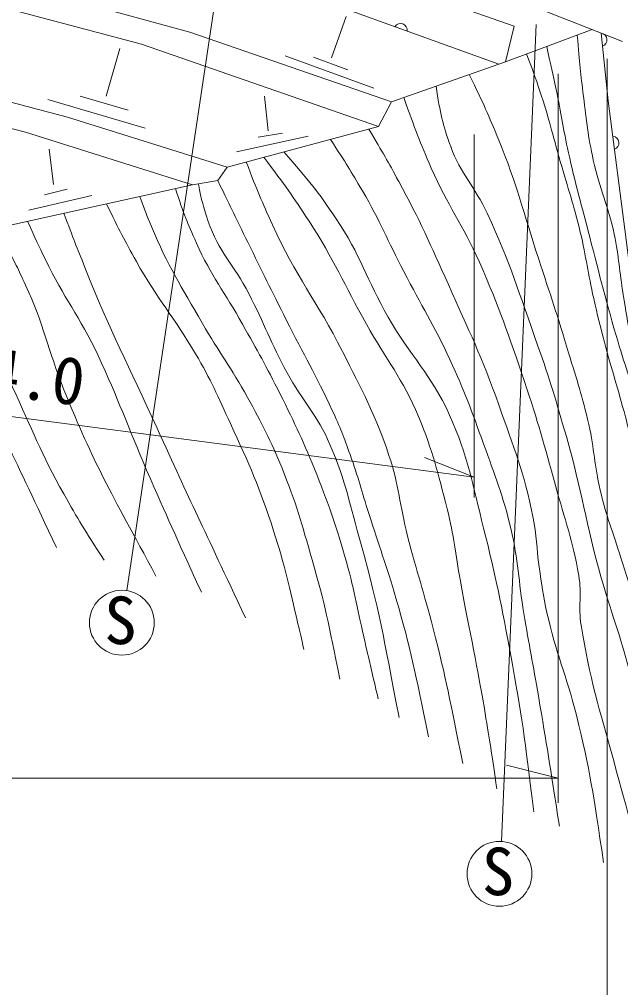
# Model space of a CAD drawing. Units: millimetres, scale not verified. Extents: x 40000 to 680000, y 20000 to 380000.
# Drawn here: x 506266 to 529434, y 241074 to 278401 of the extents above; entities that cross this region are included whole.
import ezdxf
from ezdxf.enums import TextEntityAlignment as Align

# ---------------------------------------------------------------- set-up
doc = ezdxf.new("R2010")
doc.units = ezdxf.units.MM
doc.header["$LTSCALE"] = 1000
doc.linetypes.add('CHAIN', pattern=[18.5, 12, -1.5, 3.5, -1.5])
for name, color, linetype, lineweight in [('M-BGD', 7, 'Continuous', 13), ('M-BMK', 2, 'CHAIN', 13), ('M-STR-HTXT', 7, 'Continuous', 13)]:
    doc.layers.add(name, color=color, linetype=linetype, lineweight=lineweight)
doc.styles.add('ＭＳ ゴシック', font='')
doc.styles.get('ＭＳ ゴシック').set_extended_font_data('MS Gothic')

msp = doc.modelspace()

# ---------------------------------------------------------------- linework, layer by layer
at = {"layer": 'M-BGD'}
for p, q in [((514334, 282657), (510400, 256377)), ((513607, 282272), (525328, 278133)), ((499109, 280595), (510977, 277445)), ((512838, 277913), (502630, 280697)), ((518287, 276914), (518858, 278509)), ((526174, 278202), (524840, 246710)), ((525328, 278133), (524999, 276765)), ((520603, 275227), (512838, 277913)), ((524999, 276765), (528335, 278008)), ((510977, 277445), (520110, 274271)), ((498084, 277274), (508120, 274637)), ((509610, 275446), (510131, 277284)), ((516506, 276994), (519922, 275745)), ((517596, 276941), (518925, 276462)), ((524999, 276765), (520603, 275227)), ((506508, 274051), (500233, 275614)), ((507367, 275316), (511115, 274201)), ((508612, 275446), (510464, 274896)), ((515847, 274100), (515717, 275446)), ((520110, 274271), (520603, 275227)), ((508120, 274637), (514274, 272708)), ((512931, 272024), (506508, 274051)), ((520110, 274271), (514274, 272708)), ((515471, 273854), (516411, 274013)), ((514632, 273290), (517395, 273897)), ((507584, 272031), (507411, 273391)), ((514274, 272708), (513908, 272195)), ((513908, 272195), (512931, 272024)), ((512931, 272024), (505971, 270486)), ((507237, 271640), (508105, 271857)), ((506629, 271047), (509060, 271611))]:
    msp.add_line(p, q, dxfattribs=at)
for points in [[(529501, 277548), (520905, 280934), (507263, 285330), (500262, 287284), (487629, 289758), (476331, 291451), (464664, 292537), (451300, 292825), (443391, 289736), (440309, 289085), (429977, 286502), (419601, 285721), (413798, 285388), (410615, 284375), (389398, 284030), (374833, 283965), (361022, 284302)], [(524736, 276673), (515118, 280160), (506229, 282919), (498293, 284897), (489752, 286869), (481126, 288297), (472389, 289396), (463461, 290074), (454267, 290367)], [(539334, 248287), (535057, 253342), (530870, 262075), (529883, 268116), (528956, 275264), (528683, 277870)]]:
    msp.add_lwpolyline(points, dxfattribs=at)
for centre in [(510215, 255141), (524765, 245462)]:
    msp.add_circle(centre, 1250, dxfattribs=at)
for centre, start, end in [((520956, 277983), 352.7564, 147.3957), ((528654, 277610), 288.6609, 83.3001), ((529111, 273635), 290.0708, 84.71)]:
    msp.add_arc(centre, 256, start, end, dxfattribs=at)
for points, knots in [([(527764, 277795), (527859, 276656), (527886, 276347), (528003, 275423), (528125, 274461), (528173, 273917), (528382, 272970), (528632, 271840), (528946, 271251), (529186, 270119), (529376, 269220), (529385, 268700), (529532, 267793), (529638, 267137), (529699, 266770), (529824, 266118), (529979, 265311), (530043, 264853), (530249, 264058), (530453, 263272), (530547, 263002), (530870, 262075)], [0, 0, 0, 0, 1, 1, 1, 2, 2, 2, 3, 3, 3, 4, 4, 4, 5, 5, 5, 6, 6, 6, 7, 7, 7, 7]), ([(540003, 236081), (539873, 237267), (539805, 237642), (539584, 238624), (539240, 240156), (538819, 240952), (538268, 242422), (537613, 244169), (537234, 245144), (536474, 246848), (535935, 248056), (535567, 248701), (535008, 249899), (534376, 251254), (534039, 252022), (533453, 253398), (533094, 254243), (532916, 254725), (532586, 255581), (531940, 257254), (531538, 258178), (531000, 259888), (530587, 261204), (530521, 261986), (530151, 263314), (529834, 264455), (529591, 265075), (529261, 266212), (528801, 267797), (528585, 268696), (528171, 270293), (527871, 271448), (527680, 272091), (527426, 273257), (527220, 274208), (527149, 274750), (526948, 275703), (526812, 276350), (526767, 276557), (526585, 277356)], [0, 0, 0, 0, 1, 1, 1, 2, 2, 2, 3, 3, 3, 4, 4, 4, 5, 5, 5, 6, 6, 6, 7, 7, 7, 8, 8, 8, 9, 9, 9, 10, 10, 10, 11, 11, 11, 12, 12, 12, 13, 13, 13, 13]), ([(525813, 277068), (526070, 276388), (526134, 276199), (526323, 275636), (526675, 274591), (526805, 273985), (527107, 272925), (527411, 271861), (527623, 271276), (527878, 270200), (528115, 269205), (528171, 268631), (528397, 267634), (528546, 266977), (528635, 266610), (528809, 265960), (529111, 264829), (529319, 264206), (529620, 263075), (529829, 262290), (529870, 261830), (530112, 261055), (530406, 260111), (530655, 259611), (530976, 258675), (531249, 257877), (531370, 257419), (531627, 256615), (531930, 255666), (532038, 255112), (532407, 254187), (532629, 253629), (532800, 253336), (533045, 252787), (533411, 251966), (533662, 251524), (533966, 250678), (534610, 248888), (534505, 247723), (535298, 245994), (535804, 244890), (536283, 244375), (536853, 243303), (537524, 242041), (537904, 241329), (538408, 239993), (538848, 238826), (538973, 238385), (539345, 236942)], [0, 0, 0, 0, 1, 1, 1, 2, 2, 2, 3, 3, 3, 4, 4, 4, 5, 5, 5, 6, 6, 6, 7, 7, 7, 8, 8, 8, 9, 9, 9, 10, 10, 10, 11, 11, 11, 12, 12, 12, 13, 13, 13, 14, 14, 14, 15, 15, 15, 16, 16, 16, 16]), ([(523604, 276277), (524178, 275094), (524326, 274743), (524739, 273739), (525452, 272007), (525681, 270973), (526264, 269193), (526731, 267771), (527003, 266978), (527431, 265544), (527751, 264470), (527964, 263876), (528208, 262783), (528427, 261803), (528416, 261227), (528647, 260250), (528893, 259212), (529129, 258658), (529445, 257639), (529821, 256422), (530063, 255750), (530422, 254528), (530806, 253219), (530932, 252460), (531339, 251158), (531646, 250176), (531884, 249647), (532196, 248666), (532657, 247219), (532752, 246359), (533233, 244918), (533486, 244160), (533671, 243751), (533951, 243004), (534294, 242085), (534401, 241797), (534828, 240651)], [0, 0, 0, 0, 1, 1, 1, 2, 2, 2, 3, 3, 3, 4, 4, 4, 5, 5, 5, 6, 6, 6, 7, 7, 7, 8, 8, 8, 9, 9, 9, 10, 10, 10, 11, 11, 11, 12, 12, 12, 12]), ([(532905, 242306), (531919, 244998), (531628, 245771), (530991, 248048), (530396, 250174), (530288, 251422), (529705, 253551), (529347, 254859), (529059, 255566), (528688, 256871), (528090, 258978), (527949, 260210), (527342, 262314), (526942, 263702), (526722, 264483), (526236, 265843), (525520, 267845), (525189, 269000), (524292, 270928), (523808, 271965), (523276, 272423), (522886, 273500), (522567, 274380), (522488, 274761), (522321, 275828)], [0, 0, 0, 0, 1, 1, 1, 2, 2, 2, 3, 3, 3, 4, 4, 4, 5, 5, 5, 6, 6, 6, 7, 7, 7, 8, 8, 8, 8]), ([(521081, 275394), (521537, 274089), (521684, 273712), (522138, 272662), (522769, 271205), (523353, 270497), (523993, 269043), (524766, 267284), (525112, 266259), (525727, 264438), (526250, 262890), (526492, 262005), (526924, 260430), (527294, 259080), (527587, 258341), (527821, 256961), (527946, 256223), (527794, 255786), (527911, 255046), (528238, 252970), (528610, 251840), (529167, 249813), (529723, 247785), (530000, 246632), (530752, 244668), (530977, 244081), (531047, 243876), (531350, 243173)], [0, 0, 0, 0, 1, 1, 1, 2, 2, 2, 3, 3, 3, 4, 4, 4, 5, 5, 5, 6, 6, 6, 7, 7, 7, 8, 8, 8, 9, 9, 9, 9]), ([(528778, 245895), (528367, 248596), (528276, 249387), (527731, 251577), (527343, 253134), (526945, 253959), (526595, 255525), (526442, 256207), (526397, 256598), (526296, 257290), (526185, 258047), (526211, 258484), (526056, 259234), (525700, 260956), (525325, 261881), (524740, 263540), (524087, 265392), (523596, 266383), (522796, 268176), (522094, 269751), (521708, 270640), (520882, 272154), (520448, 272950), (520300, 273221), (519728, 274168)], [0, 0, 0, 0, 1, 1, 1, 2, 2, 2, 3, 3, 3, 4, 4, 4, 5, 5, 5, 6, 6, 6, 7, 7, 7, 8, 8, 8, 8]), ([(518255, 273774), (518865, 272844), (519028, 272575), (519486, 271785), (520172, 270604), (520454, 269887), (521082, 268675), (521769, 267347), (522230, 266642), (522856, 265285), (523428, 264044), (523691, 263321), (524152, 262035), (524603, 260777), (524896, 260079), (525202, 258778), (525499, 257515), (525495, 256775), (525707, 255495), (525914, 254252), (526053, 253560), (526266, 252318), (526601, 250359), (526694, 249734), (527076, 247294)], [0, 0, 0, 0, 1, 1, 1, 2, 2, 2, 3, 3, 3, 4, 4, 4, 5, 5, 5, 6, 6, 6, 7, 7, 7, 8, 8, 8, 8]), ([(526093, 247852), (525726, 250739), (525636, 251538), (525202, 253877), (524845, 255803), (524637, 256883), (524155, 258782), (523717, 260508), (523567, 261522), (522839, 263148), (522130, 264734), (521339, 265408), (520477, 266917), (519644, 268373), (519412, 269325), (518473, 270715), (517757, 271774), (517452, 272157), (516454, 273292)], [0, 0, 0, 0, 1, 1, 1, 2, 2, 2, 3, 3, 3, 4, 4, 4, 5, 5, 5, 6, 6, 6, 6]), ([(523348, 249720), (522848, 252222), (522727, 252908), (522211, 254923), (521854, 256321), (521579, 257084), (521224, 258483), (520918, 259691), (520900, 260410), (520507, 261593), (519965, 263220), (519484, 264069), (518712, 265601), (517734, 267543), (516914, 268492), (516020, 270476), (515598, 271413), (515445, 271744), (515010, 272905)], [0, 0, 0, 0, 1, 1, 1, 2, 2, 2, 3, 3, 3, 4, 4, 4, 5, 5, 5, 6, 6, 6, 6]), ([(515684, 273085), (516545, 271955), (516782, 271611), (517426, 270625), (518398, 269137), (518771, 268199), (519639, 266647), (520419, 265255), (521030, 264561), (521643, 263088), (522203, 261744), (522391, 260940), (522750, 259529), (523022, 258459), (523057, 257834), (523258, 256748), (523641, 254680), (523907, 253530), (524245, 251454), (524418, 250393), (524475, 250048), (524664, 248733)], [0, 0, 0, 0, 1, 1, 1, 2, 2, 2, 3, 3, 3, 4, 4, 4, 5, 5, 5, 6, 6, 6, 7, 7, 7, 7]), ([(513908, 272195), (514467, 271037), (514609, 270745), (515063, 269818), (515642, 268635), (515968, 267973), (516559, 266797), (517241, 265439), (517686, 264708), (518323, 263328), (518624, 262676), (518767, 262298), (519011, 261623), (519329, 260748), (519447, 260237), (519729, 259350), (520134, 258075), (520401, 257374), (520776, 256090), (521378, 254028), (521500, 253296), (522032, 250736)], [0, 0, 0, 0, 1, 1, 1, 2, 2, 2, 3, 3, 3, 4, 4, 4, 5, 5, 5, 6, 6, 6, 7, 7, 7, 7]), ([(512276, 271879), (512606, 270884), (512729, 270582), (513086, 269778), (513657, 268492), (514184, 267877), (514867, 266647), (515443, 265612), (515775, 265036), (516303, 263976), (516900, 262775), (517231, 262098), (517725, 260852), (518236, 259562), (518495, 258825), (518868, 257489), (519204, 256288), (519304, 255593), (519586, 254379), (519783, 253532), (519844, 253267), (520091, 252212)], [0, 0, 0, 0, 1, 1, 1, 2, 2, 2, 3, 3, 3, 4, 4, 4, 5, 5, 5, 6, 6, 6, 7, 7, 7, 7]), ([(520895, 251484), (520285, 254669), (520152, 255586), (519430, 258154), (519003, 259672), (518855, 260562), (518234, 262012), (517738, 263167), (517183, 263669), (516582, 264773), (515948, 265938), (515713, 266651), (515107, 267830), (514536, 268939), (513939, 269432), (513545, 270615), (513360, 271171), (513284, 271399), (513167, 272065)], [0, 0, 0, 0, 1, 1, 1, 2, 2, 2, 3, 3, 3, 4, 4, 4, 5, 5, 5, 6, 6, 6, 6]), ([(518616, 252970), (518170, 255165), (518057, 255797), (517546, 257569), (517143, 258962), (516931, 259752), (516389, 261098), (515946, 262200), (515623, 262787), (515053, 263829), (514428, 264973), (513969, 265551), (513319, 266681), (512496, 268111), (511980, 268893), (511355, 270419), (511171, 270868), (511098, 271025), (510909, 271577)], [0, 0, 0, 0, 1, 1, 1, 2, 2, 2, 3, 3, 3, 4, 4, 4, 5, 5, 5, 6, 6, 6, 6]), ([(509619, 271292), (510137, 270220), (510299, 269920), (510777, 269063), (511579, 267623), (512220, 266932), (513055, 265509), (513649, 264495), (513911, 263886), (514400, 262818), (515124, 261238), (515529, 260345), (516060, 258690), (516503, 257310), (516673, 256513), (517002, 255101), (517092, 254716), (517124, 254592), (517227, 254114)], [0, 0, 0, 0, 1, 1, 1, 2, 2, 2, 3, 3, 3, 4, 4, 4, 5, 5, 5, 6, 6, 6, 6]), ([(514984, 255326), (513313, 258867), (512883, 259771), (511574, 262638), (510473, 265050), (509773, 266366), (508793, 268829), (508467, 269646), (508353, 269917), (507982, 270930)], [0, 0, 0, 0, 1, 1, 1, 2, 2, 2, 3, 3, 3, 3]), ([(506585, 270621), (506895, 269909), (506992, 269716), (507267, 269143), (507977, 267666), (508589, 266948), (509286, 265464), (510088, 263759), (510418, 262751), (511170, 261023), (511975, 259175), (512243, 258588), (513279, 256313)], [0, 0, 0, 0, 1, 1, 1, 2, 2, 2, 3, 3, 3, 4, 4, 4, 4]), ([(511529, 256941), (509743, 260266), (509153, 261218), (507985, 264119), (507358, 265677), (507213, 266633), (506505, 268156), (506209, 268791), (506109, 269019), (505706, 269762)], [0, 0, 0, 0, 1, 1, 1, 2, 2, 2, 3, 3, 3, 3]), ([(503719, 269293), (504803, 266830), (505081, 266187), (506001, 264218), (506755, 262606), (507102, 261662), (507975, 260111), (508548, 259094), (508757, 258741), (509530, 257559)], [0, 0, 0, 0, 1, 1, 1, 2, 2, 2, 3, 3, 3, 3]), ([(507696, 258037), (505999, 261622), (505573, 262584), (504087, 265434), (503331, 266886), (503085, 267360), (502113, 269130)], [0, 0, 0, 0, 1, 1, 1, 2, 2, 2, 2])]:
    msp.add_open_spline(points, degree=3, knots=knots, dxfattribs=at)
at = {"layer": 'M-BMK'}
msp.add_arc((465596, 130971), 165333, 61.33923, 84.53039, dxfattribs=at)
at = {"layer": 'M-STR-HTXT'}
for p, q in [((528915, 276883), (528915, 238179)), ((527030, 276303), (527030, 248197)), ((523789, 259967), (523789, 273964)), ((451746, 270188), (523789, 260750)), ((523789, 260750), (521871, 261506)), ((527030, 249150), (525030, 249650)), ((446247, 249150), (527030, 249150))]:
    msp.add_line(p, q, dxfattribs=at)

# ---------------------------------------------------------------- texts
at = {"layer": 'M-BGD', "style": 'ＭＳ ゴシック'}
for p in [(509536, 253767), (524086, 244088)]:
    msp.add_text('S', height=1833, dxfattribs=at).set_placement(p, align=Align.BOTTOM_LEFT)
at = {"layer": 'M-STR-HTXT', "style": 'ＭＳ ゴシック'}
msp.add_text('ロックネット\u3000\u3000L=74.0', height=1833, rotation=352.537, dxfattribs=at).set_placement((481334, 266516), align=Align.BOTTOM_LEFT)

doc.saveas('drawing.dxf')
